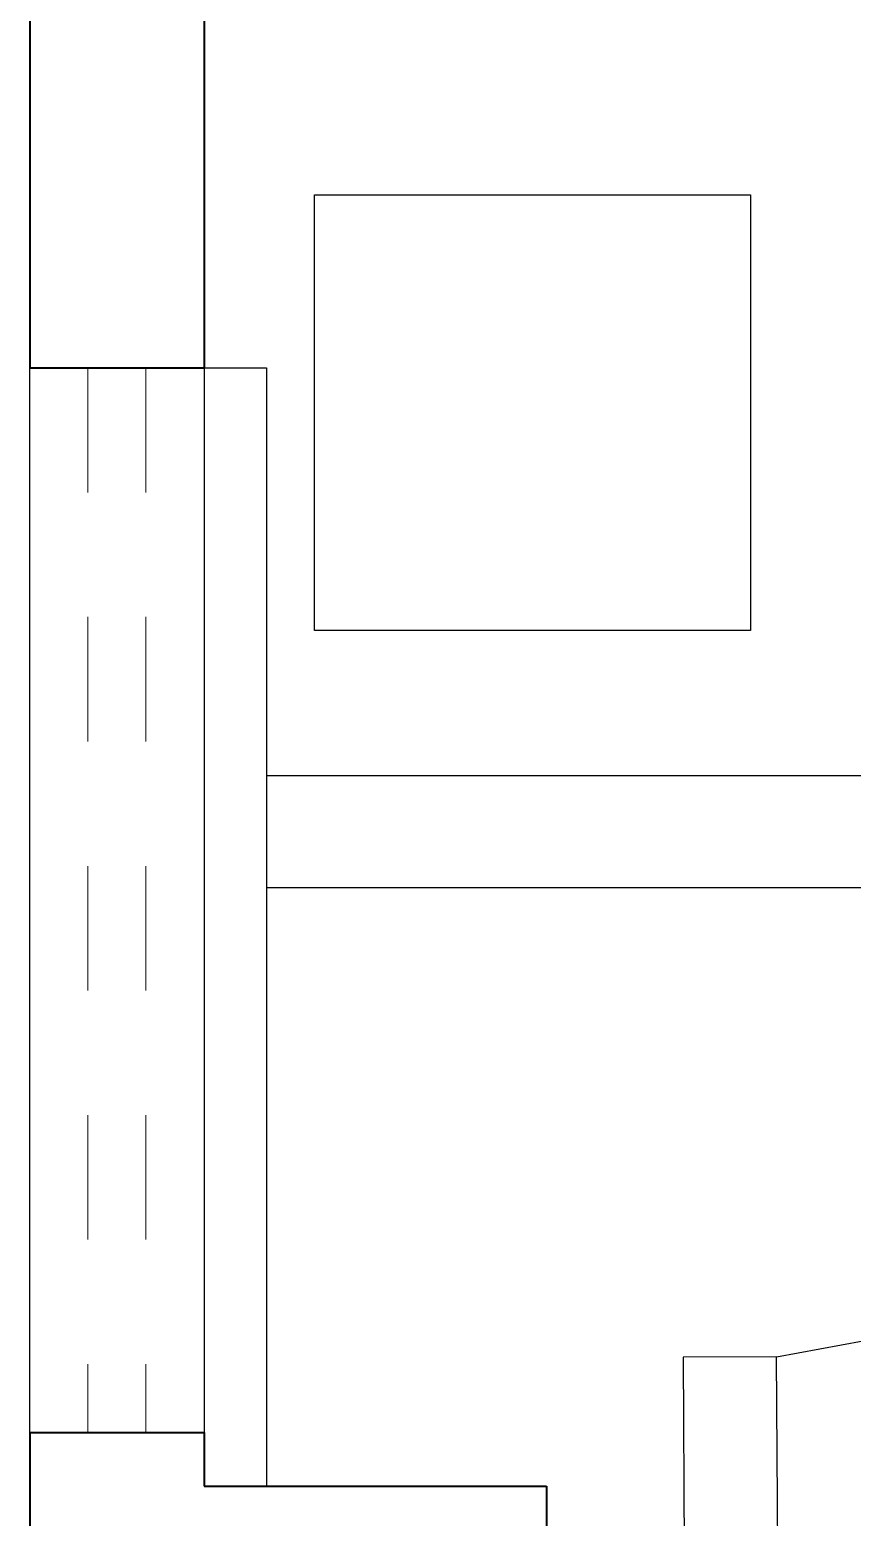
# Model space of a CAD drawing. Header units: millimetres. Extents: x 2625.3 to 2681.2, y 1230 to 1238.4.
# Drawn here: x 2657.126 to 2657.786, y 1234.419 to 1235.613 of the extents above; entities that cross this region are included whole.
import ezdxf

# ---------------------------------------------------------------- set-up
doc = ezdxf.new("R2010")
doc.units = ezdxf.units.MM
doc.linetypes.add('HIDDEN', pattern=[0.375, 0.25, -0.125])
doc.layers.add('ALVENARIA', color=5, linetype='Continuous', lineweight=40)
doc.layers.add('ESQUADRIA', color=7, linetype='Continuous', lineweight=18)
doc.layers.add('LAYOUT', color=253, linetype='Continuous')
doc.layers.add('SOLEIRAS', color=1, linetype='Continuous')

# ---------------------------------------------------------------- blocks, each defined once
blk = doc.blocks.new('A$C3EAC3D19')
at = {"layer": 'LAYOUT'}
for p, q in [((0.2071, 1.6768), (0.2076, 1.7518)), ((0.2076, 1.7518), (0.5076, 1.7498)), ((0.2071, 1.6768), (0.1171, 1.1888)), ((0.5071, 1.6748), (0.2071, 1.6768))]:
    blk.add_line(p, q, dxfattribs=at)

msp = doc.modelspace()

# ---------------------------------------------------------------- linework, layer by layer
for p, q in [((2657.2659, 1235.3417), (2657.3159, 1235.3417)), ((2657.3159, 1235.3417), (2657.3159, 1234.4437)), ((2660.3029, 1235.0142), (2657.3159, 1235.0142)), ((2660.2129, 1234.9242), (2657.3159, 1234.9242))]:
    msp.add_line(p, q)
at = {"layer": 'ALVENARIA'}
for p, q in [((2657.1259, 1235.8207), (2657.1259, 1235.3417)), ((2657.2659, 1235.8207), (2657.2659, 1235.3417)), ((2657.1259, 1235.3417), (2657.2659, 1235.3417)), ((2657.1259, 1234.4867), (2657.1259, 1234.0097)), ((2657.1259, 1234.4867), (2657.2659, 1234.4867)), ((2657.2659, 1234.4867), (2657.2659, 1234.4437)), ((2657.2659, 1234.4437), (2657.5409, 1234.4437)), ((2657.5409, 1234.4437), (2657.5409, 1234.0097))]:
    msp.add_line(p, q, dxfattribs=at)
at = {"layer": 'ESQUADRIA', "linetype": 'HIDDEN', "ltscale": 0.2}
for p, q in [((2657.1725, 1235.3417), (2657.1725, 1234.4867)), ((2657.2192, 1235.3417), (2657.2192, 1234.4867))]:
    msp.add_line(p, q, dxfattribs=at)
at = {"layer": 'LAYOUT'}
msp.add_lwpolyline([(2657.3546, 1235.4808), (2657.7046, 1235.4808), (2657.7046, 1235.1308), (2657.3546, 1235.1308), (2657.3546, 1235.4808)], dxfattribs=at)
at = {"layer": 'SOLEIRAS', "color": 43}
for p, q in [((2657.1259, 1234.4867), (2657.1259, 1235.3417)), ((2657.2659, 1235.3417), (2657.2659, 1234.4867))]:
    msp.add_line(p, q, dxfattribs=at)

# ---------------------------------------------------------------- block references
at = {"xscale": -1, "rotation": 90}
msp.add_blockref('A$C3EAC3D19', (2659.4023, 1234.7548), dxfattribs=at)

doc.saveas('drawing.dxf')
